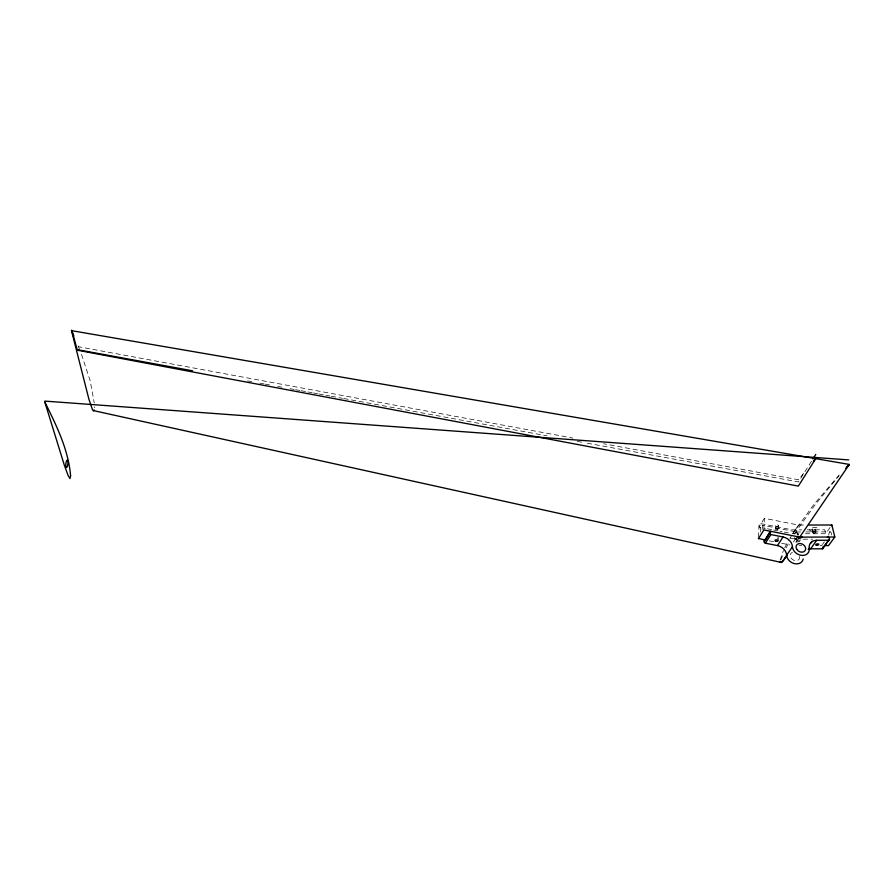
<?xml version="1.0" encoding="UTF-8"?>
<svg xmlns="http://www.w3.org/2000/svg" width="894" height="894" viewBox="0 0 894 894"><rect width="100%" height="100%" fill="white"/><g stroke="black" fill="none" stroke-linecap="round" stroke-linejoin="round"><path stroke-width="0.67" stroke-dasharray="4.47 3.35" d="M94.373 406.949L94.351 407.742M778.54 528.756L778.64 525.784A1.553 0.782 2.7 0 0 776.405 524.99A1.553 0.782 2.7 0 0 776.227 526.331A1.553 0.782 2.7 0 0 778.64 525.817M775.545 525.65L775.433 528.622M778.115 540.669L778.227 537.551A1.564 0.771 3.2 0 1 776.785 538.233A1.564 0.771 3.2 0 1 775.132 537.529M763.845 529.93L764.348 518.319L798.498 525.046L804.768 525.035M758.503 537.205L759.129 523.314L792.308 529.885L801.773 529.863M780.171 559.935L783.412 550.615M780.82 560.046L783.39 553.364M784.776 547.676L788.642 540.479M786.038 547.877L788.91 542.68M789.894 538.356L791.279 536.087M764.348 518.319L758.961 527.136L765.286 528.376M811.45 461.304L798.443 481.944L584.128 442.631M793.604 532.332L792.699 533.752L798.901 533.74M792.799 533.673L813.965 504.305L840.17 473.887M793.838 531.986L795.191 529.918M794.308 533.908L815.283 504.529L838.963 475.832M795.425 529.572L797.258 526.845M793.425 541.999L795.604 538.769M795.906 541.965L797.37 539.82M796.096 542.502L798.286 539.283M797.403 526.644L798.498 525.046M797.839 542.155L799.314 540.01M799.046 541.976L800.521 539.831M796.576 541.697L797.716 540.054L796.554 541.686M830.034 527.494L825.687 533.718L805.092 533.74M822.402 544.547L821.642 545.608L820.066 545.608M822.782 544.01L824.324 541.876M803.55 473.351L798.498 479.765L603.573 443.748M776.26 528.086L778.316 528.477M807.17 529.851L824.737 529.796L826.011 535.059M800.51 531.964L796.476 531.975A3.621 1.173 -85.1 0 0 795.235 534.154A3.621 1.173 -85.1 0 1 796.487 532.031A3.621 1.173 -85.1 0 1 797.403 534.131A3.621 1.173 -85.1 0 0 796.487 531.964L762.079 525.147M805.896 531.941L830.124 531.874A3.61 1.464 88.4 0 1 831.711 535.405M796.643 533.863L798.13 534.009A3.61 0.961 -79 0 1 798.018 535.282A3.699 0.983 -79 0 0 798.152 533.897L796.632 533.785A3.677 1.386 88.6 0 1 796.722 534.154M803.136 539.194L812.657 539.16M799.135 545.698L801.784 545.686M795.448 539.205L796.252 539.283M247.537 380.889L251.661 381.637M259.897 383.157L264.021 383.906M265.395 384.163L269.519 384.923M277.766 386.431L281.878 387.191M290.125 388.7L294.249 389.46M295.623 389.706L299.747 390.466M301.122 390.712L306.608 391.717M307.983 391.974L312.107 392.734M313.481 392.98L317.605 393.74M318.979 393.986L324.477 395.003M325.841 395.249L329.964 396.008M331.339 396.254L342.335 398.277M343.709 398.523L547.039 435.825M577.256 441.368L582.754 442.374M78.08 345.777L78.46 346.716L572.842 438.06M767.387 528.79L771.611 529.617M773.712 530.03L777.936 530.857M780.037 531.271L782.149 531.684M784.261 532.098L788.474 532.925M790.061 538.054L795.403 539.116M769.343 540.848L773.645 541.708M781.602 543.284L789.905 544.927M78.46 346.716L79.521 349.319M81.488 354.337L90.227 380.945L94.25 403.015M815.183 529.047A1.553 0.682 -10.8 0 1 812.981 530.041A1.553 0.682 -10.8 0 1 812.814 528.879A1.553 0.682 -10.8 0 1 815.183 529.047L815.909 532.12M812.132 529.606L812.858 532.679M799.638 556.426A5.006 4.001 31.3 0 1 796.42 560.627A5.006 4.001 31.3 0 1 790.654 557.375A5.006 4.001 31.3 0 1 792.408 552.347M796.297 538.579A3.677 1.386 88.6 0 1 794.341 537.484M828.783 535.182A3.61 1.464 88.4 0 1 830.202 531.874M796.766 538.993A3.61 0.961 -79 0 1 795.884 538.702M796.755 538.981A3.699 0.983 -79 0 1 795.85 538.624M760.448 531.997A3.61 0.86 -79 0 1 760.772 527.494A3.61 0.86 -79 0 1 762.258 525.314A3.61 0.86 -79 0 1 762.034 529.65M813.149 533.025A1.542 0.816 13 0 1 813.641 531.874L815.753 531.975A1.52 0.715 -24.2 0 1 815.306 533.126M815.082 533.014A1.497 0.894 -6.2 0 1 813.182 532.98M778.417 528.432A1.509 0.57 -20.3 0 1 777.59 529.449M775.69 529.159A1.531 0.648 15 0 1 776.394 528.276M777.702 529.539A1.497 0.972 9.9 0 1 775.78 529.103M795.347 538.657A3.621 1.173 -85.1 0 0 796.621 538.669A3.621 1.173 -85.1 0 1 795.325 538.579M811.92 531.192A4.034 1.754 -11 0 0 817.619 528.577A4.034 1.754 -11 0 0 811.439 528.186A4.034 1.754 -11 0 0 811.92 531.192"/><path stroke-width="1.34" d="M764.258 541.932L769.779 532.243A1.252 1.006 29.5 0 1 771.019 531.438L765.521 540.099A1.24 0.995 29.7 0 0 764.292 540.892L764.258 541.932A1.24 0.995 29.8 0 0 765.398 543.206L777.434 545.586A9.99 8.035 30.7 0 1 786.642 555.219A8.761 7.007 31.3 0 0 794.464 563.645A8.761 7.007 31.3 0 0 803.181 559.041M765.253 540.043L758.447 538.467M787.268 555.051C785.927 555.844 781.557 565.187 780.395 561.812M94.138 409.821L93.457 411.005L92.484 409.72L88.908 399.182L71.486 330.646L849.3 464.433L798.901 538.344L800.119 536.579M758.436 538.691L763.845 529.93L799.75 537.126L834.817 537.015L831.867 525.001L808.947 525.035M812.892 459.013L815.786 454.42M764.292 540.892L769.779 532.243M765.398 543.206L770.896 534.567L783.088 536.981A10.113 8.102 30.5 0 1 792.442 546.703A8.873 7.063 31.1 0 0 801.65 555.409A8.873 7.063 31.1 0 0 809.215 548.346A10.158 8.024 31.6 0 1 816.703 540.289L828.604 540.244A1.263 0.995 31.3 0 0 829.509 539.171L829.252 538.099A1.263 0.995 31.3 0 0 827.822 537.037L827.431 537.573M777.434 545.586L783.088 536.981M796.71 537.149L797.079 536.601A2.526 2 30.5 0 1 798.845 537.652A1.263 0.995 30.5 0 0 800.789 537.842A2.526 2 30.7 0 1 802.376 537.126L801.996 537.663M786.642 555.219L792.442 546.703M798.107 538.736L798.845 537.652M810.59 543.507L812.098 541.362M808.455 549.419L809.215 548.346M808.265 549.162A10.035 7.968 31.8 0 1 810.646 548.838L816.703 540.289M787.212 555.029C785.435 556.191 782.071 564.617 779.892 561.946M810.646 548.838L822.391 548.793L828.604 540.244M822.391 548.793A1.252 0.983 31.6 0 0 823.296 547.72L829.509 539.171M824.391 545.586L828.548 545.575L834.817 537.015M831.331 525.728L831.867 525.001M813.395 461.382L815.719 458.656L798.342 486.101L76.962 350.135M845.758 468.277L849.3 464.433L846.506 467.271M44.879 401.104L848.697 459.907M192.579 370.809L77.175 349.632L71.732 330.098M93.892 410.692L780.361 562.225M71.486 330.646L73.867 335.932M823.039 546.659L823.296 547.72M770.896 534.567A1.252 1.006 29.5 0 1 769.745 533.282M70.592 475.832L70.011 478.569L68.1 475.519L64.256 464.925L44.7 401.708C56.21 425.097 68.425 449.447 70.592 475.832M67.486 465.875A3.721 1.006 -83.6 0 0 67.307 460.142A3.721 1.006 -83.6 0 0 65.776 465.483A3.721 1.006 -83.6 0 0 67.486 465.875M796.789 549.385A5.073 4.034 31.1 0 0 805.125 550.603A5.073 4.034 31.1 0 0 800.678 543.574A5.073 4.034 31.1 0 0 796.789 549.385M816.546 545.284A1.564 0.659 -10.9 0 0 818.803 544.312A1.564 0.659 -10.9 0 0 816.434 544.144A1.564 0.659 -10.9 0 0 816.546 545.284M775.612 541.161A1.564 0.771 3.2 0 0 778.104 540.747A1.564 0.771 3.2 0 0 775.947 539.842A1.564 0.771 3.2 0 0 775.612 541.161"/></g></svg>
